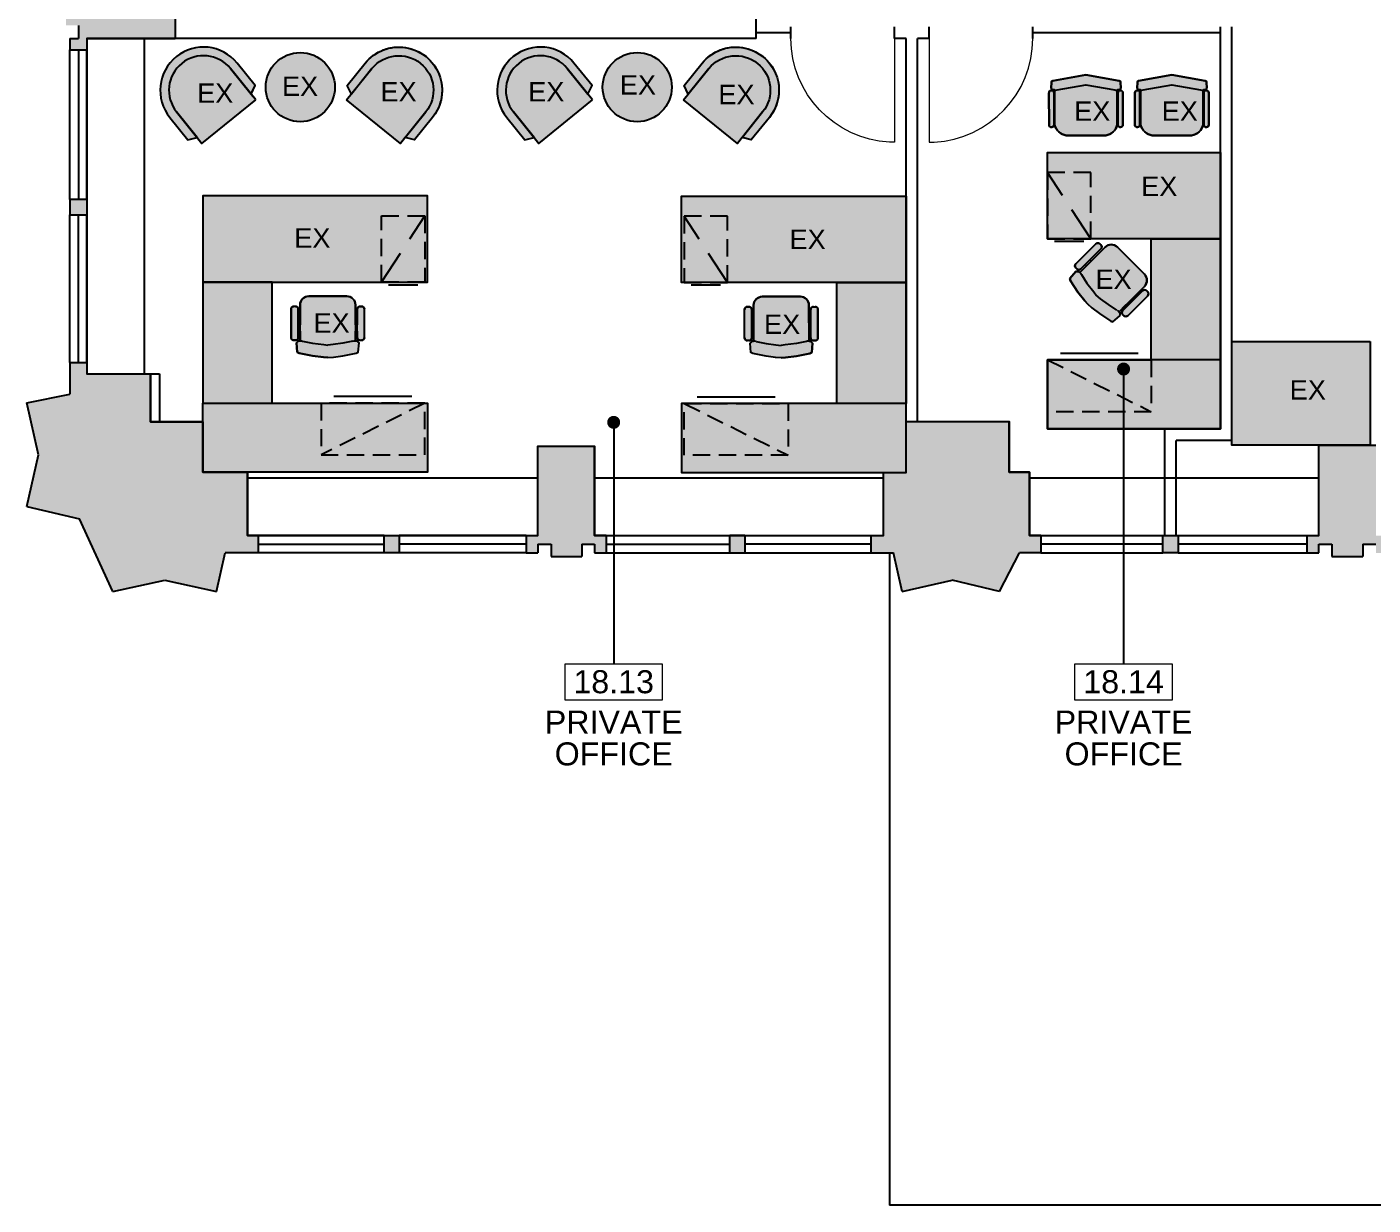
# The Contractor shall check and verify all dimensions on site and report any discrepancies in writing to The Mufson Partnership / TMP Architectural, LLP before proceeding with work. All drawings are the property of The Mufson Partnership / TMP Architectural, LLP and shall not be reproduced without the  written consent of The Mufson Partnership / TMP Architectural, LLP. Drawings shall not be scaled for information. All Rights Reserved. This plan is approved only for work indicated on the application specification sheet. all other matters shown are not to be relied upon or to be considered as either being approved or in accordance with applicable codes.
# Model space of a CAD drawing. Extents: x 7058 to 14872, y 5302 to 11550.
# Drawn here: x 7134.3 to 7601.7, y 5301.6 to 5710.7 of the extents above; entities that cross this region are included whole.
import ezdxf
from ezdxf.enums import TextEntityAlignment as Align

# ---------------------------------------------------------------- set-up
doc = ezdxf.new("R2010")
doc.units = 0
doc.header["$LTSCALE"] = 48
doc.header["$MEASUREMENT"] = 0
doc.linetypes.add('HIDDEN', pattern=[0.375, 0.25, -0.125])
doc.linetypes.add('HIDDEN2', pattern=[0.1875, 0.125, -0.0625])
doc.layers.get('0').update_dxf_attribs({"linetype": 'CONTINUOUS'})
for name, color, linetype in [('A-FURN', 2, 'CONTINUOUS'), ('A-FURN-EX', 9, 'CONTINUOUS'), ('A-NOTE-TAGS', 4, 'CONTINUOUS'), ('CM-18$0$C-Convector', 2, 'CONTINUOUS'), ('CM-18$0$C-Core', 3, 'CONTINUOUS'), ('CM-18$0$C-Glaz', 2, 'CONTINUOUS'), ('CM-18$0$C-Hatch', 1, 'CONTINUOUS'), ('CM-18$0$survey', 212, 'CONTINUOUS'), ('PM-18_1250 BRDWY$0$A-Door', 2, 'CONTINUOUS'), ('PM-18_1250 BRDWY$0$A-Glaz', 5, 'CONTINUOUS'), ('PM-18_1250 BRDWY$0$A-PM-WALL', 4, 'CONTINUOUS')]:
    doc.layers.add(name, color=color, linetype=linetype)
doc.layers.add('A-PM-RMNO', color=1, linetype='CONTINUOUS', lineweight=13)
doc.layers.add('PM-18_1250 BRDWY$0$A-PM-DOOR', color=2, linetype='CONTINUOUS', lineweight=5)
doc.styles.add('ARIAL', font='ARIAL', dxfattribs={"height": 0.2})
doc.styles.add('ROM1-8', font='arial.ttf', dxfattribs={"height": 9})
doc.styles.add('TMP - ARIAL', font='arial.ttf')
doc.dimstyles.new('DIM1-8', dxfattribs={"dimtxt": 9, "dimasz": 0.125, "dimexe": 0.1875, "dimexo": 0.0625, "dimgap": 0.0625, "dimtad": 0, "dimdec": 0, "dimzin": 11, "dimdsep": 46, "dimlunit": 4, "dimtxsty": 'ROM1-8', "dimblk": 'OBLIQUE', "dimblk1": 'OBLIQUE', "dimblk2": 'T', "dimcen": 0.0625, "dimse1": 1, "dimse2": 1, "dimadec": 0, "dimazin": 0, "dimtfac": 0.0625, "dimtdec": 0, "dimtofl": 0, "dimtmove": 2, "dimatfit": 3, "dimldrblk": 'OBLIQUE', "dimfxl": 1, "dimfrac": 2, "dimtolj": 1, "dimtzin": 0, "dimarcsym": 0})

# ---------------------------------------------------------------- blocks, each defined once
blk = doc.blocks.new('A$C30697977')
at = {"lineweight": -3}
for points in [[(17.95, 23.8, 0.218659), (17.9, 21.76, -0.105326), (22.67, 9.24, 0.21866), (24.06, 7.75, -0.139284), (7.62, 0.01, -0.318289), (6.27, 0.73, -0.06355), (0, 17.22, -0.31825), (0.52, 18.65, -0.139284)], [(10.92, 23.72, -0.020017), (12.39, 24.04), (12.39, 24.04, -0.059393), (16.83, 24.3, 0.392684), (17.7, 25.08, 0.147428), (12.19, 25.41, 0.150253), (3.63, 21.44, 0.306383), (5.49, 21.33, -0.079429)], [(13.05, 23.51), (12.64, 24.08, 0.003473), (12.39, 24.04), (12.39, 24.04, 0.020017), (10.92, 23.72, 0.008931), (10.28, 23.54), (10.63, 23.02, -0.023605)], [(21.65, 24.66, -0.270736), (27.39, 9.57, -0.775393), (22.67, 9.24, 0.105326), (17.9, 21.76, -0.775392)], [(7.82, 22.14), (7.6, 22.5, 0.029992), (5.63, 21.41), (5.68, 21.31, -0.011877), (7.15, 21.88, -0.00681)], [(18.75, 3.14, 0.020017), (20.06, 3.87), (20.06, 3.87, 0.059393), (23.55, 6.63, -0.392684), (24.72, 6.63, -0.147428), (20.82, 2.72, -0.150253), (11.79, 0, -0.306383), (13.11, 1.32, 0.079429)], [(20.2, 4.71), (20.28, 4.01, -0.003473), (20.06, 3.87), (20.06, 3.87, -0.020017), (18.75, 3.14, -0.008931), (18.15, 2.85), (18.07, 3.47, 0.023605)], [(15.38, 2.26), (15.46, 1.84, -0.029992), (13.26, 1.34), (13.24, 1.45, 0.011877), (14.71, 2.01, 0.00681)]]:
    blk.add_lwpolyline(points, format="xyb", close=True, dxfattribs=at)
blk = doc.blocks.new('CONFERENCE 4 - DIA 42')
at = {"layer": 'A-FURN'}
blk.add_circle((0, 0), 21, dxfattribs=at)
at = {"layer": 'A-FURN', "xscale": -1}
for p, rotation in [((-7.28, 15.44), 290.8296926682531), ((-7.28, 15.44), 290.8296926682531), ((-15.44, -7.28), 20.82969266825308), ((-15.44, -7.28), 20.82969266825308), ((15.44, 7.28), 200.829692668253), ((15.44, 7.28), 200.829692668253), ((7.28, -15.44), 110.8296926682531), ((7.28, -15.44), 110.8296926682531)]:
    blk.add_blockref('A$C30697977', p, dxfattribs=dict(at, rotation=rotation))
blk = doc.blocks.new('MGR1')
for p, q in [((-0.99, 0.06), (-2.46, -0.06)), ((-0.99, 0.06), (0.99, -0.06)), ((-11.6, -1.75), (-11.84, -5)), ((-10.87, -1.4), (-11.6, -1.75)), ((-6.27, -0.49), (-10.87, -1.4)), ((-6.28, -4.94), (-2.4, -4.41)), ((-2.46, -0.06), (-6.27, -0.49)), ((-2.4, -4.41), (-0.99, -4.22)), ((0.93, -4.41), (-0.99, -4.22)), ((4.29, -4.94), (0.93, -4.41)), ((0.99, -0.06), (4.28, -0.49)), ((4.28, -0.49), (8.88, -1.4)), ((8.88, -1.4), (9.61, -1.75)), ((9.61, -1.75), (9.85, -5)), ((-13.74, -6.92), (-13.74, -16.7)), ((-12.24, -5.92), (-12.74, -5.92)), ((-11.84, -5), (-11.59, -5.31)), ((-11.59, -5.31), (-11.31, -5.63)), ((-10.62, -9.07), (-11.25, -9.06)), ((-11.24, -6.92), (-11.24, -16.7)), ((-10.63, -5.7), (-10.62, -18.2)), ((-9.74, -5.63), (-6.28, -4.94)), ((7.75, -5.63), (4.29, -4.94)), ((8.63, -18.19), (8.63, -5.75)), ((8.63, -9.07), (9.26, -9.06)), ((9.26, -6.92), (9.26, -16.7)), ((9.6, -5.31), (9.32, -5.63)), ((9.85, -5), (9.6, -5.31)), ((10.26, -5.92), (10.76, -5.92)), ((11.76, -6.92), (11.76, -16.7)), ((-10.62, -11.32), (-11.25, -11.31)), ((8.63, -11.32), (9.26, -11.31)), ((-12.24, -17.7), (-12.74, -17.7)), ((10.26, -17.7), (10.76, -17.7)), ((-7.62, -21.2), (5.63, -21.19))]:
    blk.add_line(p, q)
blk.add_lwpolyline([(-11.6, -1.75), (-10.87, -1.4), (-6.27, -0.49), (-2.46, -0.06), (-0.99, 0.06), (0.99, -0.06), (4.28, -0.49), (8.88, -1.4), (9.61, -1.75), (9.85, -5), (9.6, -5.31), (9.32, -5.63, -0.071348), (8.63, -5.75), (8.63, -9.07), (9.26, -9.06), (9.26, -6.92, -0.414214), (10.26, -5.92), (10.76, -5.92, -0.414214), (11.76, -6.92), (11.76, -16.7, -0.414214), (10.76, -17.7), (10.26, -17.7, -0.414214), (9.26, -16.7), (9.26, -11.31), (8.63, -11.32), (8.63, -18.19, -0.414116), (5.63, -21.19), (-7.62, -21.2, -0.414221), (-10.62, -18.2), (-10.63, -11.32), (-11.24, -11.31), (-11.24, -16.7, -0.414214), (-12.24, -17.7), (-12.74, -17.7, -0.414214), (-13.74, -16.7), (-13.74, -6.92, -0.414214), (-12.74, -5.92), (-12.24, -5.92, -0.414214), (-11.24, -6.92), (-11.24, -9.06), (-10.63, -9.07), (-10.63, -5.75, -0.070757), (-11.31, -5.63), (-11.59, -5.31), (-11.84, -5)], format="xyb", close=True)
for centre, radius, start, end in [((-12.74, -6.92), 1, 90, 180), ((-12.24, -6.92), 1, 0, 90), ((-10.52, -3.31), 2.45, 251.3734, 288.5896), ((8.54, -3.31), 2.45, 251.4104, 288.6266), ((10.26, -6.92), 1, 90, 180), ((10.76, -6.92), 1, 0, 90), ((-12.74, -16.7), 1, 180, 270), ((-12.24, -16.7), 1, 270, 0), ((-7.62, -18.2), 3, 180.0176, 270.0183), ((5.63, -18.19), 3, 270.0183, 0.0176), ((10.26, -16.7), 1, 180, 270), ((10.76, -16.7), 1, 270, 0)]:
    blk.add_arc(centre, radius, start, end)
blk = doc.blocks.new('PED15X23')
at = {"linetype": 'HIDDEN'}
blk.add_line((0, 0), (15, 23), dxfattribs=at)
at = {"linetype": 'Continuous'}
blk.add_line((2.4, -0.89), (12.6, -0.89), dxfattribs=at)
at = {"linetype": 'HIDDEN2'}
blk.add_lwpolyline([(15, 0), (0, 0), (0, 23), (15, 23)], close=True, dxfattribs=at)
blk = doc.blocks.new('FILE 36X18')
at = {"linetype": 'HIDDEN2'}
blk.add_line((36, -18), (0, 0), dxfattribs=at)
blk.add_line((31.5, -20.35), (4.5, -20.35))
blk.add_lwpolyline([(0, -18), (0, 0), (36, 0), (36, -18)], close=True, dxfattribs=at)
blk = doc.blocks.new('GUEST1')
blk.add_lwpolyline([(-11.96, -2.52), (-12.07, -4.6), (-11.82, -4.91), (-11.54, -5.23), (-10.95, -5.23), (-10.42, -5.35), (-9.98, -5.23), (0, -3.5), (9.98, -5.23), (10.42, -5.35), (10.95, -5.23), (11.54, -5.23), (11.82, -4.91), (12.07, -4.6), (11.96, -2.52, 0.348248), (11.55, -2.05), (0, 0), (-11.55, -2.05, 0.348248)], format="xyb", close=True)
for points in [[(-12.83, -17.48), (-12.85, -6.19), (-12.83, -17.48, 0.357803), (-12.03, -18.14), (-11.91, -18.14, 0.419294), (-11.09, -17.32), (-11.1, -6.19), (-11.1, -6.19, 0.419294), (-11.91, -5.37), (-12.03, -5.37, 0.419294), (-12.85, -6.19)], [(-10.89, -5.24), (-10.89, -17.32, 0.302147), (-6.86, -20.98), (6.86, -20.99, 0.30471), (10.87, -17.32), (10.87, -5.25)], [(11.08, -17.48), (11.07, -6.19), (11.08, -17.48, 0.357803), (11.88, -18.14), (12.01, -18.14, 0.419294), (12.82, -17.32), (12.82, -6.19), (12.82, -6.19, 0.419294), (12.01, -5.37), (11.88, -5.37, 0.419294), (11.07, -6.19)]]:
    blk.add_lwpolyline(points, format="xyb")
blk = doc.blocks.new('CM-18$0$18th fl survey')
at = {"layer": 'CM-18$0$survey'}
blk.add_lwpolyline([(-358.75, -542.5), (-358.75, -562.25), (-389.38, -562.25), (-389.38, -678.75), (-367.38, -678.75), (-367.38, -695.37), (-349.12, -695.37), (-349.12, -712.87), (-333.62, -712.87), (-333.62, -734.88), (-232.88, -734.88), (-232.88, -703.87), (-213.13, -703.87), (-213.13, -734.88), (-112.88, -734.88), (-112.88, -713), (-105, -713), (-105, -695.25), (-69.25, -695.25), (-69.25, -712.87), (-62.13, -712.87), (-62.13, -734.88), (38.25, -734.88), (38.25, -703.5), (58.12, -703.5)], dxfattribs=at)
blk = doc.blocks.new('CM-18')
at = {"layer": 'CM-18$0$C-Hatch'}
h = blk.add_hatch(color=256, dxfattribs=at)
h.paths.add_polyline_path([(7381.63, 6505.11), (7386.88, 6505.11), (7386.88, 6511.11), (7381.63, 6511.11)])
h.paths.add_polyline_path([(7261.19, 6505.11), (7266.44, 6505.11), (7266.44, 6511.11), (7261.19, 6511.11)])
h.paths.add_polyline_path([(7153.19, 6382.5), (7153.19, 6387.75), (7147.19, 6387.75), (7147.19, 6382.5)])
h.paths.add_polyline_path([(7153.19, 6247.05), (7153.19, 6251.63), (7147.19, 6251.63), (7147.19, 6247.05)])
h.paths.add_polyline_path([(7153.19, 6079.82), (7153.19, 6085.07), (7147.19, 6085.07), (7147.19, 6079.82)])
h.paths.add_polyline_path([(7153.19, 5943.94), (7153.19, 5949.19), (7147.19, 5949.19), (7147.19, 5943.94)])
h.paths.add_polyline_path([(7153.19, 5777.13), (7153.19, 5782.38), (7147.19, 5782.38), (7147.19, 5777.13)])
h.paths.add_polyline_path([(7153.19, 5645.52), (7153.19, 5650.77), (7147.19, 5650.77), (7147.19, 5645.52)])
for points in [[(7183.82, 5726.49), (7153.19, 5726.49), (7153.19, 5730.49), (7147.19, 5730.49), (7147.19, 5726.49), (7150.19, 5726.49), (7150.19, 5721.99), (7145.95, 5721.99), (7145.95, 5711.24), (7150.19, 5711.24), (7150.19, 5706.74), (7147.19, 5706.74), (7147.19, 5702.74), (7153.19, 5702.74), (7153.19, 5706.74), (7183.82, 5706.74)], [(7208.94, 5556.11), (7193.44, 5556.11), (7193.44, 5573.61), (7175.19, 5573.61), (7175.19, 5590.24), (7153.19, 5590.24), (7153.19, 5594.24), (7147.19, 5594.24), (7147.19, 5583.19), (7132.34, 5580.19), (7136.34, 5562.19), (7132.34, 5544.19), (7150.57, 5539.9), (7162.19, 5514.68), (7180.19, 5518.68), (7198.19, 5514.68), (7201.19, 5528.11), (7212.62, 5528.11), (7212.62, 5534.11), (7208.94, 5534.11)], [(7480.44, 5556.11), (7473.32, 5556.11), (7473.32, 5573.74), (7437.57, 5573.74), (7437.57, 5555.99), (7429.69, 5555.99), (7429.69, 5534.11), (7425.32, 5534.11), (7425.32, 5528.11), (7433.25, 5528.11), (7436.18, 5514.68), (7453.59, 5518.68), (7470.05, 5514.68), (7476.99, 5528.11), (7484.37, 5528.11), (7484.37, 5534.11), (7480.44, 5534.11)], [(7329.44, 5565.11), (7309.69, 5565.11), (7309.69, 5534.11), (7305.69, 5534.11), (7305.69, 5528.11), (7309.69, 5528.11), (7309.69, 5531.11), (7314.38, 5531.11), (7314.38, 5526.87), (7324.94, 5526.87), (7324.94, 5531.11), (7329.44, 5531.11), (7329.44, 5528.11), (7333.44, 5528.11), (7333.44, 5534.11), (7329.44, 5534.11)], [(7600.69, 5565.49), (7580.82, 5565.49), (7580.82, 5534.11), (7576.82, 5534.11), (7576.82, 5528.11), (7580.82, 5528.11), (7580.82, 5531.11), (7585.32, 5531.11), (7585.32, 5526.87), (7596.19, 5526.87), (7596.19, 5531.11), (7600.69, 5531.11), (7600.69, 5528.11), (7604.69, 5528.11), (7604.69, 5534.11), (7600.69, 5534.11)]]:
    blk.add_hatch(color=256, dxfattribs=at).paths.add_polyline_path(points)
h = blk.add_hatch(color=256, dxfattribs=at)
h.paths.add_polyline_path([(7256.31, 5534.11), (7256.31, 5528.11), (7261.56, 5528.11), (7261.56, 5534.11)])
h.paths.add_polyline_path([(7381.63, 5534.11), (7376.38, 5534.11), (7376.38, 5528.11), (7381.63, 5528.11)])
h.paths.add_polyline_path([(7526.75, 5534.11), (7526.75, 5528.11), (7532, 5528.11), (7532, 5534.11)])
h.paths.add_polyline_path([(7646.56, 5534.11), (7646.56, 5528.11), (7651.81, 5528.11), (7651.81, 5534.11)])
h.paths.add_polyline_path([(7797, 5528.11), (7802.25, 5528.11), (7802.25, 5534.11), (7797, 5534.11)])
h.paths.add_polyline_path([(7916.94, 5534.11), (7916.94, 5528.11), (7922.19, 5528.11), (7922.19, 5534.11)])
h.paths.add_polyline_path([(8073.07, 5534.11), (8067.63, 5534.11), (8067.63, 5528.11), (8073.07, 5528.11)])
h.paths.add_polyline_path([(8192.31, 5534.11), (8187.06, 5534.11), (8187.06, 5528.11), (8192.31, 5528.11)])
h.paths.add_polyline_path([(8337.44, 5534.11), (8337.44, 5528.11), (8342.69, 5528.11), (8342.69, 5534.11)])
h.paths.add_polyline_path([(8457.19, 5528.11), (8462.44, 5528.11), (8462.44, 5534.11), (8457.19, 5534.11)])
h.paths.add_polyline_path([(8607.38, 5534.11), (8607.38, 5528.11), (8612.63, 5528.11), (8612.63, 5534.11)])
at = {"layer": 'CM-18$0$C-Convector'}
for p, q in [((7173.19, 5590.24), (7173.19, 5706.74)), ((7208.94, 5554.11), (7309.69, 5554.11)), ((7329.44, 5554.11), (7429.27, 5554.11)), ((7480.44, 5554.11), (7580.82, 5554.11))]:
    blk.add_line(p, q, dxfattribs=at)
at = {"layer": 'CM-18$0$C-Core'}
for p, q in [((7183.82, 5726.49), (7183.82, 5706.74)), ((7150.19, 5711.24), (7150.19, 5706.74)), ((7147.19, 5706.74), (7150.19, 5706.74)), ((7147.19, 5706.74), (7147.19, 5702.74)), ((7153.19, 5706.74), (7183.82, 5706.74)), ((7153.19, 5706.74), (7153.19, 5702.74)), ((7147.19, 5702.74), (7153.19, 5702.74)), ((7153.19, 5650.77), (7147.19, 5650.77)), ((7147.19, 5650.77), (7147.19, 5645.52)), ((7153.19, 5650.77), (7153.19, 5645.52)), ((7147.19, 5645.52), (7153.19, 5645.52)), ((7147.19, 5594.24), (7147.19, 5583.19)), ((7147.19, 5594.24), (7153.19, 5594.24)), ((7153.19, 5594.24), (7153.19, 5590.24)), ((7153.19, 5590.24), (7175.19, 5590.24)), ((7175.19, 5573.61), (7175.19, 5590.24)), ((7132.34, 5580.19), (7147.19, 5583.19)), ((7136.34, 5562.19), (7132.34, 5580.19)), ((7193.44, 5573.61), (7175.19, 5573.61)), ((7193.44, 5556.11), (7193.44, 5573.61)), ((7437.57, 5573.74), (7473.32, 5573.74)), ((7437.57, 5555.99), (7437.57, 5573.74)), ((7473.32, 5556.11), (7473.32, 5573.74)), ((7132.34, 5544.19), (7136.34, 5562.19)), ((7309.69, 5534.11), (7309.69, 5565.11)), ((7309.69, 5565.11), (7329.44, 5565.11)), ((7329.44, 5534.11), (7329.44, 5565.11)), ((7580.82, 5534.11), (7580.82, 5565.49)), ((7580.82, 5565.49), (7600.69, 5565.49)), ((7208.94, 5556.11), (7193.44, 5556.11)), ((7208.94, 5534.11), (7208.94, 5556.11)), ((7429.69, 5555.99), (7437.57, 5555.99)), ((7429.69, 5534.11), (7429.69, 5555.99)), ((7480.44, 5556.11), (7473.32, 5556.11)), ((7480.44, 5534.11), (7480.44, 5556.11)), ((7132.34, 5544.19), (7150.57, 5539.9)), ((7162.19, 5514.68), (7150.57, 5539.9)), ((7212.62, 5534.11), (7208.94, 5534.11)), ((7212.62, 5534.11), (7212.62, 5528.11)), ((7256.31, 5528.11), (7256.31, 5534.11)), ((7256.31, 5534.11), (7261.56, 5534.11)), ((7261.56, 5534.11), (7261.56, 5528.11)), ((7305.69, 5534.11), (7305.69, 5528.11)), ((7305.69, 5534.11), (7309.69, 5534.11)), ((7333.44, 5534.11), (7329.44, 5534.11)), ((7333.44, 5534.11), (7333.44, 5528.11)), ((7376.38, 5528.11), (7376.38, 5534.11)), ((7381.63, 5534.11), (7376.38, 5534.11)), ((7381.63, 5534.11), (7381.63, 5528.11)), ((7425.32, 5534.11), (7425.32, 5528.11)), ((7425.32, 5534.11), (7429.69, 5534.11)), ((7484.37, 5534.11), (7480.44, 5534.11)), ((7484.37, 5534.11), (7484.37, 5528.11)), ((7526.75, 5534.11), (7532, 5534.11)), ((7532, 5534.11), (7532, 5528.11)), ((7576.82, 5528.11), (7576.82, 5534.11)), ((7576.82, 5534.11), (7580.82, 5534.11)), ((7309.69, 5531.11), (7314.38, 5531.11)), ((7309.69, 5531.11), (7309.69, 5528.11)), ((7314.38, 5531.11), (7314.38, 5526.87)), ((7324.94, 5531.11), (7329.44, 5531.11)), ((7324.94, 5531.11), (7324.94, 5526.87)), ((7329.44, 5531.11), (7329.44, 5528.11)), ((7580.82, 5531.11), (7585.32, 5531.11)), ((7580.82, 5528.11), (7580.82, 5531.11)), ((7585.32, 5531.11), (7585.32, 5526.87)), ((7596.19, 5531.11), (7600.69, 5531.11)), ((7596.19, 5531.11), (7596.19, 5526.87)), ((7198.19, 5514.68), (7201.19, 5528.11)), ((7212.62, 5528.11), (7201.19, 5528.11)), ((7261.56, 5528.11), (7256.31, 5528.11)), ((7305.69, 5528.11), (7309.69, 5528.11)), ((7314.38, 5526.87), (7324.94, 5526.87)), ((7329.44, 5528.11), (7333.44, 5528.11)), ((7376.38, 5528.11), (7381.63, 5528.11)), ((7425.32, 5528.11), (7433.25, 5528.11)), ((7436.18, 5514.68), (7433.25, 5528.11)), ((7470.05, 5514.68), (7476.99, 5528.11)), ((7484.37, 5528.11), (7476.99, 5528.11)), ((7576.82, 5528.11), (7580.82, 5528.11)), ((7585.32, 5526.87), (7596.19, 5526.87)), ((7162.19, 5514.68), (7180.19, 5518.68)), ((7180.19, 5518.68), (7198.19, 5514.68)), ((7436.18, 5514.68), (7453.59, 5518.68)), ((7470.05, 5514.68), (7453.59, 5518.68))]:
    blk.add_line(p, q, dxfattribs=at)
for points in [[(7532, 5528.11), (7526.75, 5528.11), (7526.75, 5534.11)], [(7431.82, 5528.11), (7431.82, 5301.63)], [(8822.82, 5301.63), (7431.82, 5301.63)]]:
    blk.add_lwpolyline(points, dxfattribs=at)
at = {"layer": 'CM-18$0$C-Glaz'}
for p, q in [((7147.19, 5650.77), (7147.19, 5702.74)), ((7153.19, 5650.77), (7153.19, 5702.74)), ((7147.19, 5594.24), (7147.19, 5645.52)), ((7153.19, 5594.24), (7153.19, 5645.52)), ((7256.31, 5534.11), (7212.62, 5534.11)), ((7305.69, 5534.11), (7261.56, 5534.11)), ((7333.44, 5534.11), (7376.38, 5534.11)), ((7381.63, 5534.11), (7425.32, 5534.11)), ((7484.37, 5534.11), (7526.75, 5534.11)), ((7532, 5534.11), (7576.82, 5534.11)), ((7256.31, 5528.11), (7212.62, 5528.11)), ((7305.69, 5528.11), (7261.56, 5528.11)), ((7333.44, 5528.11), (7376.38, 5528.11)), ((7381.63, 5528.11), (7425.32, 5528.11)), ((7484.37, 5528.11), (7526.75, 5528.11)), ((7532, 5528.11), (7576.82, 5528.11))]:
    blk.add_line(p, q, dxfattribs=at)
at = {"layer": 'CM-18$0$C-Glaz', "color": 2}
for p, q in [((7150.19, 5702.74), (7150.19, 5650.77)), ((7150.19, 5594.24), (7150.19, 5645.52)), ((7212.62, 5531.11), (7256.31, 5531.11)), ((7305.69, 5531.11), (7261.56, 5531.11)), ((7333.44, 5531.11), (7376.38, 5531.11)), ((7425.32, 5531.11), (7381.63, 5531.11)), ((7526.75, 5531.11), (7484.37, 5531.11)), ((7576.82, 5531.11), (7532, 5531.11))]:
    blk.add_line(p, q, dxfattribs=at)
at = {"layer": 'CM-18$0$survey'}
blk.add_blockref('CM-18$0$18th fl survey', (7542.57, 6268.99), dxfattribs=at)
blk = doc.blocks.new('CH1')
for p, q in [((-15, 14), (-15, 4)), ((-12, 2.6), (-12, 14)), ((-12, 14), (-12, 0)), ((12, 14), (12, 2.6)), ((12, 0), (12, 14)), ((15, 4), (15, 14)), ((-15, 4), (-12, 2.6)), ((-12, 0), (-12, 0)), ((-12, 0), (12, 0)), ((12, 2.6), (15, 4))]:
    blk.add_line(p, q)
for radius in [15, 12, 12]:
    blk.add_arc((0, 14), radius, 0, 180)
blk = doc.blocks.new('PM-18_1250 BRDWY$0$DOOR SINGLE 36 90DGR')
at = {"layer": 'PM-18_1250 BRDWY$0$A-PM-DOOR', "flags": 128}
blk.add_lwpolyline([(4, 0), (4, 36), (5.75, 36, -0.399169), (40, 0)], format="xyb", dxfattribs=at)
at = {"layer": 'PM-18_1250 BRDWY$0$A-PM-WALL'}
for p, q in [((4, 0), (4, -4)), ((40, 0), (40, -4))]:
    blk.add_line(p, q, dxfattribs=at)
blk = doc.blocks.new('PM-18_1250 BRDWY')
at = {"layer": 'PM-18_1250 BRDWY$0$A-Glaz'}
for p, q in [((7399.57, 5708.74), (7387.57, 5708.74)), ((7548.69, 5708.74), (7483.57, 5708.74))]:
    blk.add_line(p, q, dxfattribs=at)
at = {"layer": 'PM-18_1250 BRDWY$0$A-PM-WALL'}
for p, q in [((7387.57, 5706.74), (7387.57, 5928.11)), ((7387.57, 5706.74), (7185.82, 5706.74)), ((7439.57, 5706.74), (7435.57, 5706.74)), ((7439.57, 5573.74), (7439.57, 5706.74)), ((7447.57, 5706.74), (7443.57, 5706.74)), ((7443.57, 5573.74), (7443.57, 5706.74)), ((7548.69, 5571.13), (7548.69, 5710.74)), ((7552.69, 5567.13), (7552.69, 5710.74)), ((7177.19, 5590.24), (7180.32, 5590.24)), ((7180.32, 5590.24), (7180.32, 5573.61)), ((7548.69, 5571.13), (7529.38, 5571.13)), ((7529.38, 5534.11), (7529.38, 5571.13)), ((7552.69, 5567.13), (7533.38, 5567.13)), ((7533.38, 5534.11), (7533.38, 5567.13))]:
    blk.add_line(p, q, dxfattribs=at)
at = {"layer": 'PM-18_1250 BRDWY$0$A-Door', "rotation": 180}
blk.add_blockref('PM-18_1250 BRDWY$0$DOOR SINGLE 36 90DGR', (7439.57, 5706.74), dxfattribs=at)
at = {"layer": 'PM-18_1250 BRDWY$0$A-Door', "xscale": -1, "rotation": 180}
blk.add_blockref('PM-18_1250 BRDWY$0$DOOR SINGLE 36 90DGR', (7443.57, 5706.74), dxfattribs=at)
blk = doc.blocks.new('A$C1D8D6E40')
blk.add_lwpolyline([(79.52, 13.48), (79.52, 0.96), (45.77, 0.96), (45.77, 13.48)], close=True)
at = {"style": 'ARIAL'}
for tag, p in [('ROOM_NAME_UPPER', (62.64, 28.3)), ('ROOM_NAME_LOWER', (62.64, 17.26)), ('ROOM_NUMBER', (62.64, 3.32))]:
    blk.add_attdef(tag, text='', height=8, dxfattribs=at).set_placement(p, align=Align.CENTER)
blk = doc.blocks.new('_Oblique')
at = {"color": 0, "linetype": 'ByBlock', "lineweight": -2}
blk.add_line((-0.5, -0.5), (0.5, 0.5), dxfattribs=at)
blk = doc.blocks.new('T')
at = {"lineweight": -3}
for p, q in [((1.06, 1.06), (-1.06, -1.06)), ((0, 1.5), (0, -1.5)), ((-1.5, 0), (1.5, 0))]:
    blk.add_line(p, q, dxfattribs=at)

msp = doc.modelspace()

# ---------------------------------------------------------------- hatches: boundary and pattern name
at = {"layer": 'A-FURN-EX'}
h = msp.add_hatch(color=256, dxfattribs=at)
h.dxf.hatch_style = 1
h.paths.add_polyline_path([(7204.97, 5696.28), (7212.13, 5687.41), (7213.76, 5685.38), (7195.09, 5670.31), (7193.46, 5672.33), (7186.3, 5681.2, -1)])
h.paths.add_polyline_path([(7213.59, 5690.38), (7212.13, 5687.41), (7204.97, 5696.28, 1), (7186.3, 5681.2), (7193.46, 5672.33), (7190.24, 5671.54), (7183.96, 5679.32, -1), (7207.31, 5698.16)])
h = msp.add_hatch(color=256, dxfattribs=at)
h.dxf.hatch_style = 1
h.paths.add_polyline_path([(7217.25, 5689.82, 1), (7241.25, 5689.82, 1)])
h = msp.add_hatch(color=256, dxfattribs=at)
h.dxf.hatch_style = 1
h.paths.add_polyline_path([(7254.13, 5696.28), (7246.97, 5687.41), (7245.34, 5685.38), (7264.01, 5670.31), (7265.65, 5672.33), (7272.81, 5681.2, 1)])
h.paths.add_polyline_path([(7245.52, 5690.38), (7246.97, 5687.41), (7254.13, 5696.28, -1), (7272.81, 5681.2), (7265.65, 5672.33), (7268.86, 5671.54), (7275.14, 5679.32, 1), (7251.8, 5698.16)])
h = msp.add_hatch(color=256, dxfattribs=at)
h.dxf.hatch_style = 1
h.paths.add_polyline_path([(7321.93, 5696.28), (7329.09, 5687.41), (7330.73, 5685.38), (7312.05, 5670.31), (7310.42, 5672.33), (7303.26, 5681.2, -1)])
h.paths.add_polyline_path([(7330.55, 5690.38), (7329.09, 5687.41), (7321.93, 5696.28, 1), (7303.26, 5681.2), (7310.42, 5672.33), (7307.2, 5671.54), (7300.92, 5679.32, -1), (7324.27, 5698.16)])
h = msp.add_hatch(color=256, dxfattribs=at)
h.dxf.hatch_style = 1
h.paths.add_polyline_path([(7334.22, 5689.82, 1), (7358.22, 5689.82, 1)])
h = msp.add_hatch(color=256, dxfattribs=at)
h.dxf.hatch_style = 1
h.paths.add_polyline_path([(7371.09, 5696.28), (7363.93, 5687.41), (7362.3, 5685.38), (7380.98, 5670.31), (7382.61, 5672.33), (7389.77, 5681.2, 1)])
h.paths.add_polyline_path([(7362.48, 5690.38), (7363.93, 5687.41), (7371.09, 5696.28, -1), (7389.77, 5681.2), (7382.61, 5672.33), (7385.82, 5671.54), (7392.1, 5679.32, 1), (7368.76, 5698.16)])
h = msp.add_hatch(color=256, dxfattribs=at)
h.dxf.hatch_style = 1
h.paths.add_polyline_path([(7490.93, 5687.9, 0.412154), (7490.11, 5688.7), (7489.97, 5688.7, 0.414496), (7489.18, 5687.88), (7489.19, 5676.59, 0.359555), (7490, 5675.93), (7490.13, 5675.93, 0.414496), (7490.93, 5676.75)])
h.paths.add_polyline_path([(7514.84, 5687.9, 0.412154), (7514.03, 5688.7), (7513.89, 5688.7, 0.414496), (7513.09, 5687.88), (7513.1, 5676.59, 0.359555), (7513.91, 5675.93), (7514.04, 5675.93, 0.414496), (7514.84, 5676.75)])
h.paths.add_polyline_path([(7512.89, 5688.82), (7512.44, 5688.72), (7512, 5688.84), (7502.02, 5690.57), (7492.04, 5688.84), (7491.61, 5688.72), (7491.13, 5688.83), (7491.13, 5676.75, 0.302147), (7495.16, 5673.09), (7508.88, 5673.08, 0.30471), (7512.89, 5676.74)])
h.paths.add_polyline_path([(7513.98, 5691.55, 0.348248), (7513.57, 5692.02), (7502.02, 5694.07), (7490.48, 5692.02, 0.348248), (7490.06, 5691.55), (7489.95, 5689.47), (7490.2, 5689.16), (7490.48, 5688.84), (7491.08, 5688.84), (7491.13, 5688.83), (7491.61, 5688.72), (7492.04, 5688.84), (7502.02, 5690.57), (7512, 5688.84), (7512.44, 5688.72), (7512.97, 5688.84), (7513.56, 5688.84), (7513.84, 5689.16), (7514.09, 5689.47)])
h = msp.add_hatch(color=256, dxfattribs=at)
h.dxf.hatch_style = 1
h.paths.add_polyline_path([(7520.75, 5687.9, 0.412154), (7519.94, 5688.7), (7519.8, 5688.7, 0.414496), (7519, 5687.88), (7519.02, 5676.59, 0.359555), (7519.82, 5675.93), (7519.96, 5675.93, 0.414496), (7520.76, 5676.75)])
h.paths.add_polyline_path([(7544.67, 5687.9, 0.412154), (7543.86, 5688.7), (7543.72, 5688.7, 0.414496), (7542.92, 5687.88), (7542.93, 5676.59, 0.359555), (7543.74, 5675.93), (7543.87, 5675.93, 0.414496), (7544.67, 5676.75)])
h.paths.add_polyline_path([(7542.72, 5688.82), (7542.27, 5688.72), (7541.83, 5688.84), (7531.85, 5690.57), (7521.87, 5688.84), (7521.43, 5688.72), (7520.96, 5688.83), (7520.96, 5676.75, 0.302147), (7524.99, 5673.09), (7538.71, 5673.08, 0.30471), (7542.72, 5676.74)])
h.paths.add_polyline_path([(7543.81, 5691.55, 0.348248), (7543.4, 5692.02), (7531.85, 5694.07), (7520.3, 5692.02, 0.348248), (7519.89, 5691.55), (7519.78, 5689.47), (7520.03, 5689.16), (7520.31, 5688.84), (7520.9, 5688.84), (7520.96, 5688.83), (7521.43, 5688.72), (7521.87, 5688.84), (7531.85, 5690.57), (7541.83, 5688.84), (7542.27, 5688.72), (7542.8, 5688.84), (7543.39, 5688.84), (7543.67, 5689.16), (7543.92, 5689.47)])
h = msp.add_hatch(color=256, dxfattribs=at)
h.dxf.hatch_style = 1
h.paths.add_polyline_path([(7524.69, 5637.13), (7524.69, 5595.13), (7488.69, 5595.13), (7488.69, 5571.13), (7548.69, 5571.13), (7548.69, 5595.13), (7548.69, 5637.13), (7548.69, 5667.13), (7488.69, 5667.13), (7488.69, 5660.13), (7488.69, 5637.13)])
h = msp.add_hatch(color=256, dxfattribs=at)
h.dxf.hatch_style = 1
h.paths.add_polyline_path([(7362.57, 5579.99), (7362.57, 5561.99), (7398.57, 5561.99)], flags=16)
h.paths.add_polyline_path([(7236.44, 5580.11), (7195.44, 5580.11), (7195.44, 5556.11), (7273.44, 5556.11), (7273.44, 5580.11), (7272.44, 5580.11), (7272.44, 5562.11), (7236.44, 5562.11)])
h.paths.add_polyline_path([(7272.44, 5580.11), (7236.44, 5562.11), (7272.44, 5562.11)], flags=16)
h.paths.add_polyline_path([(7272.44, 5580.11), (7236.44, 5580.11), (7236.44, 5562.11)], flags=17)
h.paths.add_polyline_path([(7219.44, 5622.11), (7195.44, 5622.11), (7195.44, 5580.11), (7219.44, 5580.11)])
h.paths.add_polyline_path([(7257.44, 5645.11), (7272.44, 5645.11), (7272.44, 5622.11), (7273.44, 5622.11), (7273.44, 5652.11), (7195.44, 5652.11), (7195.44, 5622.11), (7219.44, 5622.11), (7257.44, 5622.11)])
h.paths.add_polyline_path([(7272.44, 5645.11), (7257.44, 5645.11), (7257.44, 5622.11)], flags=16)
h.paths.add_polyline_path([(7272.44, 5645.11), (7257.44, 5622.11), (7272.44, 5622.11)], flags=17)
h.paths.add_polyline_path([(7248.42, 5614.19, 0.414116), (7245.42, 5617.19), (7232.16, 5617.2, 0.414221), (7229.16, 5614.2), (7229.15, 5601.76, -0.092006), (7230.04, 5601.63), (7233.51, 5600.94), (7237.38, 5600.41), (7238.79, 5600.23), (7240.72, 5600.41), (7244.07, 5600.94), (7247.54, 5601.63, -0.091413), (7248.42, 5601.76)])
h.paths.add_polyline_path([(7249.63, 5601.01), (7249.38, 5601.32), (7249.1, 5601.63, 0.071348), (7248.42, 5601.76, 0.091413), (7247.54, 5601.63), (7244.07, 5600.94), (7240.72, 5600.41), (7238.79, 5600.23), (7237.38, 5600.41), (7233.51, 5600.94), (7230.04, 5601.63, 0.163829), (7228.48, 5601.63), (7228.19, 5601.32), (7227.94, 5601.01), (7228.18, 5597.75), (7228.91, 5597.4), (7233.51, 5596.5), (7237.32, 5596.06), (7238.79, 5595.95), (7240.78, 5596.06), (7244.07, 5596.5), (7248.66, 5597.4), (7249.39, 5597.75)])
h.paths.add_polyline_path([(7251.54, 5612.7, 0.414214), (7250.54, 5613.7), (7250.04, 5613.7, 0.414214), (7249.04, 5612.7), (7249.04, 5602.92, 0.414214), (7250.04, 5601.92), (7250.54, 5601.92, 0.414214), (7251.54, 5602.92)])
h.paths.add_polyline_path([(7228.54, 5612.7, 0.414214), (7227.54, 5613.7), (7227.04, 5613.7, 0.414214), (7226.04, 5612.7), (7226.04, 5602.92, 0.414214), (7227.04, 5601.92), (7227.54, 5601.92, 0.414214), (7228.54, 5602.92)])
h.paths.add_polyline_path([(7439.57, 5579.99), (7415.57, 5579.99), (7398.57, 5579.99), (7398.57, 5561.99), (7362.57, 5561.99), (7362.57, 5579.99), (7361.57, 5579.99), (7361.57, 5555.99), (7439.57, 5555.99)])
h.paths.add_polyline_path([(7439.57, 5621.99), (7415.57, 5621.99), (7415.57, 5579.99), (7439.57, 5579.99)])
h.paths.add_polyline_path([(7439.57, 5651.99), (7361.57, 5651.99), (7361.57, 5621.99), (7362.57, 5621.99), (7362.57, 5644.99), (7377.57, 5644.99), (7377.57, 5621.99), (7439.57, 5621.99)])
h.paths.add_polyline_path([(7362.57, 5644.99), (7362.57, 5621.99), (7377.57, 5621.99)], flags=16)
h.paths.add_polyline_path([(7377.57, 5644.99), (7362.57, 5644.99), (7377.57, 5621.99)], flags=17)
h.paths.add_polyline_path([(7398.57, 5579.99), (7362.57, 5579.99), (7398.57, 5561.99)], flags=17)
h.paths.add_polyline_path([(7408.97, 5612.57, 0.414214), (7407.97, 5613.57), (7407.47, 5613.57, 0.414214), (7406.47, 5612.57), (7406.47, 5602.79, 0.414214), (7407.47, 5601.79), (7407.97, 5601.79, 0.414214), (7408.97, 5602.79)])
h.paths.add_polyline_path([(7405.85, 5614.07, 0.414221), (7402.85, 5617.07), (7389.59, 5617.07, 0.414116), (7386.59, 5614.07), (7386.59, 5607.19), (7386.59, 5601.63, -0.091413), (7387.47, 5601.51), (7390.94, 5600.82), (7394.29, 5600.29), (7396.22, 5600.1), (7397.63, 5600.29), (7401.5, 5600.82), (7404.97, 5601.51, -0.092006), (7405.86, 5601.63)])
h.paths.add_polyline_path([(7385.97, 5612.57, 0.414214), (7384.97, 5613.57), (7384.47, 5613.57, 0.414214), (7383.47, 5612.57), (7383.47, 5602.79, 0.414214), (7384.47, 5601.79), (7384.97, 5601.79, 0.414214), (7385.97, 5602.79)])
h.paths.add_polyline_path([(7407.06, 5600.88), (7406.81, 5601.19), (7406.53, 5601.51, 0.163829), (7404.97, 5601.51), (7401.5, 5600.82), (7397.63, 5600.29), (7396.22, 5600.1), (7394.29, 5600.29), (7390.94, 5600.82), (7387.47, 5601.51, 0.163829), (7385.91, 5601.51), (7385.63, 5601.19), (7385.38, 5600.88), (7385.62, 5597.63), (7386.35, 5597.28), (7390.94, 5596.37), (7394.23, 5595.94), (7396.22, 5595.82), (7397.69, 5595.94), (7401.5, 5596.37), (7406.09, 5597.28), (7406.82, 5597.63)])
h = msp.add_hatch(color=256, dxfattribs=at)
h.dxf.hatch_style = 1
h.paths.add_polyline_path([(7507.17, 5633.63, 0.414214), (7507.17, 5635.05), (7506.82, 5635.4, 0.414214), (7505.41, 5635.4), (7498.49, 5628.48, 0.414214), (7498.49, 5627.07), (7498.84, 5626.72, 0.414214), (7500.26, 5626.72)])
h.paths.add_polyline_path([(7512.91, 5634.25, 0.414221), (7508.67, 5634.26), (7499.87, 5625.46, -0.092006), (7500.41, 5624.75), (7502.38, 5621.81), (7504.74, 5618.69), (7505.6, 5617.57), (7507.1, 5616.33), (7509.84, 5614.34), (7512.78, 5612.37, -0.091413), (7513.49, 5611.84), (7522.29, 5620.63, 0.414116), (7522.29, 5624.88)])
h.paths.add_polyline_path([(7523.44, 5617.37, 0.414214), (7523.44, 5618.78), (7523.08, 5619.14, 0.414214), (7521.67, 5619.14), (7514.75, 5612.22, 0.414214), (7514.75, 5610.81), (7515.11, 5610.45, 0.414214), (7516.52, 5610.45)])
h.paths.add_polyline_path([(7505.6, 5617.57), (7504.74, 5618.69), (7502.38, 5621.81), (7500.41, 5624.75, 0.163829), (7499.3, 5625.85), (7498.88, 5625.83), (7498.49, 5625.78), (7496.35, 5623.31), (7496.62, 5622.55), (7499.23, 5618.66), (7501.62, 5615.66), (7502.57, 5614.54), (7504.06, 5613.21), (7506.7, 5611.19), (7510.59, 5608.59), (7511.35, 5608.32), (7513.82, 5610.45), (7513.86, 5610.85), (7513.89, 5611.27, 0.163829), (7512.78, 5612.37), (7509.84, 5614.34), (7507.1, 5616.33)])
h = msp.add_hatch(color=256, dxfattribs=at)
h.dxf.hatch_style = 1
h.paths.add_polyline_path([(7600.69, 5601.49), (7600.69, 5565.49), (7552.69, 5565.49), (7552.69, 5601.49)])

# ---------------------------------------------------------------- linework, layer by layer
at = {"layer": 'A-FURN', "lineweight": -3}
for points in [[(7548.69, 5637.13), (7488.69, 5637.13), (7488.69, 5667.13), (7548.69, 5667.13)], [(7195.44, 5622.11), (7273.44, 5622.11), (7273.44, 5652.11), (7195.44, 5652.11)], [(7439.57, 5621.99), (7361.57, 5621.99), (7361.57, 5651.99), (7439.57, 5651.99)], [(7524.69, 5637.13), (7548.69, 5637.13), (7548.69, 5595.13), (7524.69, 5595.13)], [(7219.44, 5622.11), (7195.44, 5622.11), (7195.44, 5580.11), (7219.44, 5580.11)], [(7415.57, 5621.99), (7439.57, 5621.99), (7439.57, 5579.99), (7415.57, 5579.99)], [(7548.69, 5595.13), (7488.69, 5595.13), (7488.69, 5571.13), (7548.69, 5571.13)], [(7195.44, 5580.11), (7273.44, 5580.11), (7273.44, 5556.11), (7195.44, 5556.11)], [(7439.57, 5579.99), (7361.57, 5579.99), (7361.57, 5555.99), (7439.57, 5555.99)]]:
    msp.add_lwpolyline(points, close=True, dxfattribs=at)
at = {"layer": 'A-FURN'}
msp.add_lwpolyline([(7600.69, 5601.49), (7600.69, 5565.49), (7552.69, 5565.49), (7552.69, 5601.49)], close=True, dxfattribs=at)
at = {"layer": 'A-FURN', "lineweight": -3}
for centre in [(7229.25, 5689.82), (7346.22, 5689.82)]:
    msp.add_circle(centre, 12, dxfattribs=at)
at = {"layer": 'A-FURN-EX'}
for points in [[(7213.76, 5685.38), (7212.13, 5687.41), (7213.59, 5690.38), (7207.31, 5698.16, 1), (7183.96, 5679.32), (7190.24, 5671.54), (7193.46, 5672.33), (7195.09, 5670.31)], [(7245.34, 5685.38), (7246.97, 5687.41), (7245.52, 5690.38), (7251.8, 5698.16, -1), (7275.14, 5679.32), (7268.86, 5671.54), (7265.65, 5672.33), (7264.01, 5670.31)], [(7330.73, 5685.38), (7329.09, 5687.41), (7330.55, 5690.38), (7324.27, 5698.16, 1), (7300.92, 5679.32), (7307.2, 5671.54), (7310.42, 5672.33), (7312.05, 5670.31)], [(7362.3, 5685.38), (7363.93, 5687.41), (7362.48, 5690.38), (7368.76, 5698.16, -1), (7392.1, 5679.32), (7385.82, 5671.54), (7382.61, 5672.33), (7380.98, 5670.31)], [(7508.88, 5673.08), (7495.16, 5673.09, -0.302147), (7491.13, 5676.75), (7491.13, 5688.83), (7491.08, 5688.84), (7490.48, 5688.84), (7490.2, 5689.16), (7489.95, 5689.47), (7490.06, 5691.55, -0.348248), (7490.48, 5692.02), (7502.02, 5694.07), (7513.57, 5692.02, -0.348248), (7513.98, 5691.55), (7514.09, 5689.47), (7513.84, 5689.16), (7513.56, 5688.84), (7512.97, 5688.84), (7512.89, 5688.82), (7512.89, 5676.74, -0.30471)], [(7538.71, 5673.08), (7524.99, 5673.09, -0.302147), (7520.96, 5676.75), (7520.96, 5688.83), (7520.9, 5688.84), (7520.31, 5688.84), (7520.03, 5689.16), (7519.78, 5689.47), (7519.89, 5691.55, -0.348248), (7520.3, 5692.02), (7531.85, 5694.07), (7543.4, 5692.02, -0.348248), (7543.81, 5691.55), (7543.92, 5689.47), (7543.67, 5689.16), (7543.39, 5688.84), (7542.8, 5688.84), (7542.72, 5688.82), (7542.72, 5676.74, -0.30471)], [(7490.13, 5675.93), (7490, 5675.93, -0.359555), (7489.19, 5676.59), (7489.18, 5687.88, -0.414496), (7489.97, 5688.7), (7490.11, 5688.7, -0.412154), (7490.93, 5687.9), (7490.93, 5676.75, -0.414496)], [(7513.1, 5676.59), (7513.09, 5687.88, -0.414496), (7513.89, 5688.7), (7514.03, 5688.7, -0.412154), (7514.84, 5687.9), (7514.84, 5676.75, -0.414496), (7514.04, 5675.93), (7513.91, 5675.93, -0.359555)], [(7519.96, 5675.93), (7519.82, 5675.93, -0.359555), (7519.02, 5676.59), (7519, 5687.88, -0.414496), (7519.8, 5688.7), (7519.94, 5688.7, -0.412154), (7520.75, 5687.9), (7520.76, 5676.75, -0.414496)], [(7542.93, 5676.59), (7542.92, 5687.88, -0.414496), (7543.72, 5688.7), (7543.86, 5688.7, -0.412154), (7544.67, 5687.9), (7544.67, 5676.75, -0.414496), (7543.87, 5675.93), (7543.74, 5675.93, -0.359555)]]:
    msp.add_lwpolyline(points, format="xyb", close=True, dxfattribs=at)
msp.add_lwpolyline([(7548.69, 5571.13), (7488.69, 5571.13), (7488.69, 5595.13), (7524.69, 5595.13), (7524.69, 5637.13), (7488.69, 5637.13), (7488.69, 5660.13), (7488.69, 5667.13), (7548.69, 5667.13), (7548.69, 5637.13), (7548.69, 5595.13)], close=True, dxfattribs=at)

# ---------------------------------------------------------------- block references
for name, p in [('CM-18', (2, 0)), ('PM-18_1250 BRDWY', (0, 0))]:
    msp.add_blockref(name, p)
at = {"layer": 'A-FURN'}
for name, p, rotation in [('CONFERENCE 4 - DIA 42', (7255.38, 5763.36), 225.0000000000001), ('CH1', (7204.43, 5677.85), 38.90809281028714), ('CH1', (7321.39, 5677.85), 38.90809281028714), ('MGR1', (7395.23, 5595.88), 180)]:
    msp.add_blockref(name, p, dxfattribs=dict(at, rotation=rotation))
at = {"layer": 'A-FURN', "xscale": -1}
for name, p, rotation in [('CH1', (7254.68, 5677.85), 321.0919071897129), ('CH1', (7371.64, 5677.85), 321.0919071897129), ('MGR1', (7503.32, 5613.88), 135.0000000000001)]:
    msp.add_blockref(name, p, dxfattribs=dict(at, rotation=rotation))
at = {"layer": 'A-FURN'}
for p in [(7502.02, 5694.07), (7531.85, 5694.07)]:
    msp.add_blockref('GUEST1', p, dxfattribs=at)
at = {"layer": 'A-FURN', "ltscale": 4, "xscale": -1}
for p in [(7503.69, 5637.13), (7377.57, 5621.99)]:
    msp.add_blockref('PED15X23', p, dxfattribs=at)
at = {"layer": 'A-FURN', "ltscale": 4}
msp.add_blockref('PED15X23', (7257.44, 5622.11), dxfattribs=at)
at = {"layer": 'A-FURN', "extrusion": (0, 0, -1), "zscale": -1, "rotation": 180}
msp.add_blockref('MGR1', (-7239.78, 5596), dxfattribs=at)
at = {"layer": 'A-FURN', "ltscale": 4, "rotation": 180}
for p in [(7524.69, 5577.13), (7398.57, 5561.99)]:
    msp.add_blockref('FILE 36X18', p, dxfattribs=at)
at = {"layer": 'A-FURN', "ltscale": 4, "extrusion": (0, 0, -1), "zscale": -1, "rotation": 180}
msp.add_blockref('FILE 36X18', (-7236.44, 5562.11), dxfattribs=at)
at = {"layer": 'A-PM-RMNO'}
ref = msp.add_blockref('A$C1D8D6E40', (7275.4, 5476.04), dxfattribs=at)
ref.add_attrib('ROOM_NAME_UPPER', 'PRIVATE', dxfattribs={"layer": '0', "height": 8, "style": 'ARIAL'}).set_placement((7338.05, 5465.35), align=Align.CENTER)
ref.add_attrib('ROOM_NAME_LOWER', 'OFFICE', dxfattribs={"layer": '0', "height": 8, "style": 'ARIAL'}).set_placement((7338.05, 5454.31), align=Align.CENTER)
ref.add_attrib('ROOM_NUMBER', '18.13', dxfattribs={"layer": '0', "height": 8, "style": 'ARIAL'}).set_placement((7338.05, 5479.36), align=Align.CENTER)
ref = msp.add_blockref('A$C1D8D6E40', (7452.43, 5476.04), dxfattribs=at)
ref.add_attrib('ROOM_NAME_UPPER', 'PRIVATE', dxfattribs={"layer": '0', "height": 8, "style": 'ARIAL'}).set_placement((7515.07, 5465.35), align=Align.CENTER)
ref.add_attrib('ROOM_NAME_LOWER', 'OFFICE', dxfattribs={"layer": '0', "height": 8, "style": 'ARIAL'}).set_placement((7515.07, 5454.31), align=Align.CENTER)
ref.add_attrib('ROOM_NUMBER', '18.14', dxfattribs={"layer": '0', "height": 8, "style": 'ARIAL'}).set_placement((7515.07, 5479.36), align=Align.CENTER)

# ---------------------------------------------------------------- texts
at = {"layer": 'A-NOTE-TAGS', "char_height": 6.7412, "attachment_point": 4, "style": 'TMP - ARIAL'}
for insert in [(7222.88, 5690.13), (7340.19, 5690.6), (7193.43, 5687.75), (7257.07, 5688.23), (7308.37, 5688.23), (7374.39, 5687.28), (7497.91, 5681.5), (7528.3, 5681.5), (7521.18, 5655.4), (7227.15, 5637.45), (7399.09, 5636.97), (7505.31, 5623.13), (7233.82, 5607.94), (7390.25, 5607.5), (7572.76, 5584.7)]:
    msp.add_mtext('EX^I^I^I^I^I', dxfattribs=dict(at, insert=insert))

# ---------------------------------------------------------------- leaders
at = {"layer": 'A-PM-RMNO', "lineweight": -3}
for points in [[(7515.07, 5591.93), (7515.07, 5524.22), (7515.07, 5489.52)], [(7338.05, 5573.43), (7338.05, 5524.22), (7338.05, 5489.52)]]:
    msp.add_leader(points, dimstyle='DIM1-8', override={"dimasz": 4.5, "dimgap": 2, "dimldrblk": 'Dot'}, dxfattribs=at)

doc.saveas('drawing.dxf')
